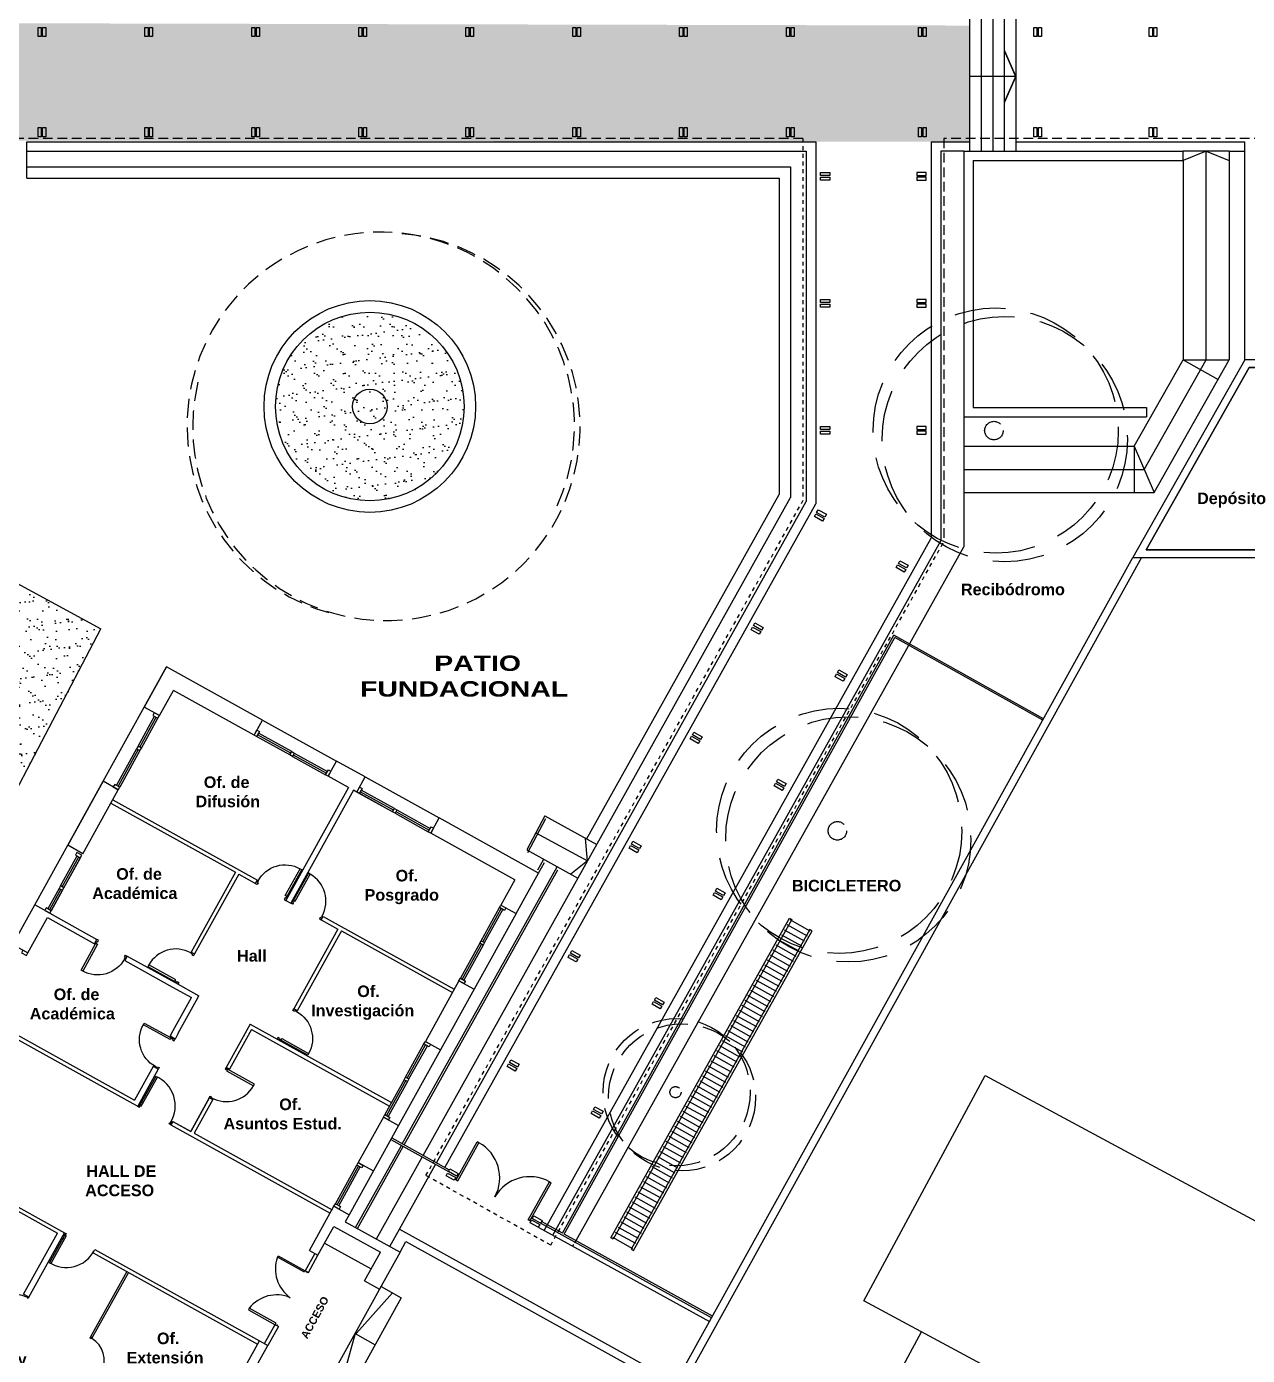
# Model space of a CAD drawing. Header units: millimetres. Extents: x -735 to -481, y 85 to 450.
# Drawn here: x -594.74 to -563.01, y 159.26 to 193.78 of the extents above; entities that cross this region are included whole.
import ezdxf

# ---------------------------------------------------------------- set-up
doc = ezdxf.new("R2010")
doc.units = ezdxf.units.MM
doc.linetypes.add('DASHED', pattern=[0.75, 0.5, -0.25])
doc.layers.get('0').update_dxf_attribs({"color": 6, "linetype": 'CONTINUOUS'})
for name, color, linetype in [('01', 1, 'CONTINUOUS'), ('02', 2, 'CONTINUOUS'), ('1', 1, 'CONTINUOUS'), ('A CONSTRUIR', 1, 'CONTINUOUS'), ('A-CARPINTERIAS PUERTAS', 2, 'CONTINUOUS'), ('A-MUROS', 5, 'CONTINUOUS'), ('A-PROYECCION', 3, 'DASHED'), ('CONSTRUIDO', 252, 'CONTINUOUS'), ('dib - cotas', 1, 'CONTINUOUS'), ('dib - muro vista1', 1, 'CONTINUOUS'), ('dib - muro vista2', 2, 'CONTINUOUS'), ('DIB-EDIF EXIST 05', 7, 'CONTINUOUS'), ('DIB-EDIF EXIST a demoler 04', 4, 'CONTINUOUS'), ('dib-verde', 64, 'CONTINUOUS'), ('E-COLUMNAS MADERA', 6, 'CONTINUOUS'), ('EQUIP-MUEBLES', 6, 'CONTINUOUS'), ('ESTRUCTURA', 6, 'CONTINUOUS'), ('fino', 8, 'CONTINUOUS'), ('MUROS', 4, 'CONTINUOUS'), ('proyeccion arboles', 94, 'DASHED'), ('SOLADOS EXTERIORES', 8, 'CONTINUOUS'), ('T-LOCALES', 7, 'CONTINUOUS'), ('VISTA2', 2, 'CONTINUOUS'), ('VISTA4', 3, 'CONTINUOUS')]:
    doc.layers.add(name, color=color, linetype=linetype)
doc.styles.add('ARIAL', font='swisseb.ttf', dxfattribs={"width": 1.32})
pattern_1 = [(37.5, (-4070.1407, -1076.5607), (-0.016000313, 0.489413237), [0, -0.38608, 0, -0.4318, 0, -0.41275]), (7.5, (-4070.1407, -1076.5607), (0.44952328, 0.7168251), [0, -0.20828, 0, -0.34798, 0, -0.13335]), (327.5, (-4070.45313, -1076.5607), (0.79099237, 0.001437185), [0, -0.127, 0, -0.4572, 0, -0.5969]), (317.5, (-4070.4531, -1076.5607), (0.76355645, 0.22292932), [0, -0.0635, 0, -0.29972, 0, -0.3429])]

# ---------------------------------------------------------------- blocks, each defined once
blk = doc.blocks.new('COLGAL')
at = {"layer": 'ESTRUCTURA'}
for points in [[(0.002032, 0), (0, 0), (0, 0.006096), (0.002032, 0.006096)], [(0.00508, 0), (0.003048, 0), (0.003048, 0.006096), (0.00508, 0.006096)]]:
    blk.add_lwpolyline(points, close=True, dxfattribs=at)
blk = doc.blocks.new('A3D6')
for centre, radius in [((0.018, 0), 1.2), ((0.106, -0.084), 1.2), ((0, 0), 0.0906)]:
    blk.add_circle(centre, radius)
blk = doc.blocks.new('P80')
at = {"color": 3}
blk.add_lwpolyline([(0.00062, 0.00254), (0.00189, 0.00254), (0.00189, 0.02286), (0.00062, 0.02286)], close=True, dxfattribs=at)
at = {"color": 2}
for points in [[(0, 0.00254), (0.00062, 0.00254), (0.00062, 0.00127), (0.00126, 0.00127), (0.00126, 0), (0.00062, 0), (0.00062, 0), (0, 0)], [(0.02284, 0.00254), (0.02221, 0.00254), (0.02221, 0.00127), (0.02158, 0.00127), (0.02158, 0), (0.02221, 0), (0.02221, 0), (0.02284, 0)]]:
    blk.add_lwpolyline(points, dxfattribs=at)
at = {"color": 1}
blk.add_arc((0.00189, 0.00254), 0.02032, 0, 90, dxfattribs=at)

msp = doc.modelspace()

# ---------------------------------------------------------------- hatches: boundary and pattern name
at = {"layer": 'dib-verde'}
h = msp.add_hatch(dxfattribs=at)
h.set_pattern_fill('AR-SAND', color=256, scale=0.01, style=0)
h.set_pattern_definition(pattern_1)
h.paths.add_polyline_path([(-583.371, 183.914, 1), (-588.271, 183.914, 1)])
h = msp.add_hatch(dxfattribs=at)
h.set_pattern_fill('AR-SAND', color=256, scale=0.01, style=0)
h.set_pattern_definition(pattern_1)
h.paths.add_polyline_path([(-583.371, 183.914, 1), (-588.271, 183.914, 1)])
h.paths.add_polyline_path([(-585.368, 183.914, 1), (-586.275, 183.914, 1)], flags=16)
h = msp.add_hatch(dxfattribs=at)
h.set_pattern_fill('AR-SAND', color=256, scale=0.01, style=0)
h.paths.add_polyline_path([(-598.706, 181.337), (-600.052, 178.91), (-595.64, 176.464), (-598.312, 171.643), (-596.675, 170.772), (-592.814, 178.134)])
at = {"layer": 'fino'}
h = msp.add_hatch(dxfattribs=at)
h.set_pattern_fill('AR-B816', color=256, scale=0.001, style=0)
h.paths.add_polyline_path([(-650.876, 194.004), (-650.876, 193.104), (-653.366, 193.104), (-653.347, 191.175), (-645.83, 191.175), (-645.83, 190.876), (-570.234, 190.794), (-570.234, 193.811)])

# ---------------------------------------------------------------- linework, layer by layer
at = {"layer": '01', "linetype": 'ByBlock', "ltscale": 0.04}
for p, q in [((-594.736, 189.844), (-594.736, 190.794)), ((-570.384, 183.647), (-570.384, 180.269)), ((-580.188, 172.675), (-575.184, 181.629)), ((-584.437, 164.458), (-574.884, 181.551)), ((-584.087, 164.264), (-574.484, 181.446)), ((-583.869, 164.143), (-574.234, 181.381)), ((-581.286, 162.504), (-571.234, 180.49)), ((-581.067, 162.384), (-570.984, 180.425)), ((-580.491, 162.184), (-570.384, 180.269)), ((-581.275, 173.279), (-581.742, 172.395)), ((-581.255, 173.198), (-581.723, 172.314)), ((-580.162, 172.107), (-580.212, 172.689)), ((-584.977, 164.757), (-580.953, 171.957)), ((-581.457, 171.874), (-581.302, 172.151)), ((-581.438, 171.793), (-581.283, 172.07)), ((-580.162, 172.107), (-580.599, 171.761)), ((-586.19, 162.586), (-585.001, 164.713)), ((-586.141, 162.559), (-584.952, 164.686)), ((-585.65, 162.287), (-584.461, 164.414)), ((-585.301, 162.093), (-584.112, 164.22)), ((-581.446, 162.595), (-576.992, 160.144)), ((-580.541, 162.095), (-580.516, 162.141))]:
    msp.add_line(p, q, dxfattribs=at)
for points in [[(-581.275, 173.279), (-579.925, 172.531)], [(-581.508, 172.837), (-580.163, 172.109)], [(-581.742, 172.395), (-580.413, 171.658)]]:
    msp.add_lwpolyline(points, dxfattribs=at)
at = {"layer": '1'}
msp.add_line((-596.675, 170.772), (-592.814, 178.134), dxfattribs=at)
msp.add_lwpolyline([(-624.542, 183.372), (-624.542, 190.764), (-597.776, 190.764), (-597.776, 180.831), (-592.814, 178.134)], dxfattribs=at)
at = {"layer": 'A CONSTRUIR'}
msp.add_line((-586.183, 173.919), (-585.517, 173.55), dxfattribs=at)
at = {"layer": 'A-CARPINTERIAS PUERTAS'}
for p, q in [((-591.709, 165.829), (-591.747, 165.849)), ((-583.576, 163.822), (-583.028, 164.811)), ((-583.533, 163.798), (-582.985, 164.786)), ((-581.703, 162.784), (-581.155, 163.772)), ((-581.659, 162.759), (-581.111, 163.748)), ((-593.759, 162.275), (-593.797, 162.296)), ((-594.725, 160.797), (-594.738, 160.773)), ((-594.71, 160.757), (-594.738, 160.773)), ((-594.725, 160.797), (-594.681, 160.772)), ((-594.725, 160.797), (-594.681, 160.772)), ((-594.716, 160.746), (-594.71, 160.757)), ((-594.701, 160.737), (-594.716, 160.746)), ((-594.681, 160.772), (-594.701, 160.737)), ((-593.078, 159.746), (-593.097, 159.711)), ((-593.097, 159.711), (-593.082, 159.703)), ((-593.082, 159.703), (-593.076, 159.714)), ((-593.034, 159.722), (-593.078, 159.746)), ((-593.034, 159.722), (-593.078, 159.746)), ((-593.076, 159.714), (-593.047, 159.699)), ((-593.034, 159.722), (-593.047, 159.699))]:
    msp.add_line(p, q, dxfattribs=at)
for points in [[(-590.883, 167.481), (-591.014, 167.554)], [(-591.319, 166.694), (-591.45, 166.767)], [(-589.553, 166.744), (-589.57, 166.714), (-589.57, 166.714), (-589.576, 166.703), (-589.554, 166.691), (-589.548, 166.702), (-589.526, 166.689), (-589.509, 166.72)], [(-589.553, 166.744), (-589.466, 166.696)], [(-591.852, 165.732), (-591.822, 165.715), (-591.822, 165.715), (-591.811, 165.709), (-591.799, 165.731), (-591.81, 165.737), (-591.797, 165.759), (-591.828, 165.776)], [(-589.99, 165.957), (-589.973, 165.988), (-589.973, 165.988), (-589.967, 165.999), (-589.945, 165.987), (-589.951, 165.976), (-589.929, 165.963), (-589.946, 165.933)], [(-590.942, 165.341), (-590.99, 165.254)], [(-582.985, 164.786), (-583.028, 164.811)], [(-581.155, 163.772), (-581.111, 163.748)], [(-593.753, 162.447), (-593.722, 162.431), (-593.722, 162.431), (-593.711, 162.424), (-593.723, 162.403), (-593.734, 162.409), (-593.747, 162.387), (-593.777, 162.404)]]:
    msp.add_lwpolyline(points, dxfattribs=at)
for points in [[(-591.76, 165.738), (-591.342, 166.491), (-591.38, 166.511), (-591.797, 165.759)], [(-589.522, 166.699), (-589.546, 166.655), (-588.847, 166.267), (-588.822, 166.311)], [(-593.709, 162.366), (-594.107, 161.647), (-594.145, 161.668), (-593.747, 162.387)], [(-587.522, 161.421), (-588.223, 161.81), (-588.201, 161.85), (-587.499, 161.462)], [(-588.254, 160.1), (-588.956, 160.488), (-588.978, 160.448), (-588.277, 160.059)]]:
    msp.add_lwpolyline(points, close=True, dxfattribs=at)
for centre, radius, start, end in [((-591.713, 165.744), 0.835, 329.0559, 66.5765), ((-589.546, 166.655), 0.8, 241, 331), ((-583.488, 163.873), 1.043, 331.6075, 61.176), ((-581.663, 162.861), 1.043, 60.824, 150.3925), ((-593.709, 162.366), 0.822, 237.9898, 331), ((-587.37, 161.504), 0.906, 160.2526, 235.1528), ((-595.043, 160.203), 0.646, 61.8882, 149.3855), ((-588.244, 159.927), 0.906, 66.8472, 141.7474), ((-593.369, 159.138), 0.646, 332.6145, 60.1118)]:
    msp.add_arc(centre, radius, start, end, dxfattribs=at)
at = {"layer": 'A-MUROS'}
for p, q in [((-591.103, 177.15), (-591.684, 176.101)), ((-591.684, 176.101), (-591.103, 177.15)), ((-588.61, 175.768), (-591.103, 177.15)), ((-591.291, 175.882), (-590.927, 176.538)), ((-588.828, 175.375), (-590.927, 176.538)), ((-591.291, 175.882), (-591.684, 176.101)), ((-588.828, 175.375), (-588.61, 175.768)), ((-586.904, 174.308), (-586.686, 174.702)), ((-585.942, 174.29), (-586.686, 174.702)), ((-593.672, 172.515), (-592.751, 174.176)), ((-592.751, 174.176), (-593.672, 172.515)), ((-592.357, 173.958), (-592.751, 174.176)), ((-586.379, 174.017), (-588.006, 171.083)), ((-586.379, 174.017), (-586.904, 174.308)), ((-586.161, 173.896), (-585.942, 174.29)), ((-593.279, 172.296), (-592.357, 173.958)), ((-586.248, 173.945), (-587.875, 171.01)), ((-586.161, 173.896), (-586.248, 173.945)), ((-586.161, 173.896), (-586.248, 173.945)), ((-584.236, 172.83), (-584.018, 173.223)), ((-581.438, 171.793), (-584.018, 173.223)), ((-582.05, 171.618), (-584.236, 172.83)), ((-593.279, 172.296), (-593.672, 172.515)), ((-589.315, 171.814), (-590.464, 169.741)), ((-589.227, 171.766), (-590.376, 169.692)), ((-582.05, 171.618), (-582.413, 170.962)), ((-582.02, 170.743), (-581.438, 171.793)), ((-595.102, 169.934), (-594.53, 170.967)), ((-582.413, 170.962), (-582.02, 170.743)), ((-594.709, 169.716), (-594.2, 170.635)), ((-586.648, 170.336), (-587.798, 168.263)), ((-586.561, 170.288), (-587.71, 168.214)), ((-595.102, 169.934), (-594.709, 169.716)), ((-592.975, 169.956), (-592.912, 170.07)), ((-592.126, 169.634), (-592.189, 169.52)), ((-590.464, 169.741), (-590.376, 169.692)), ((-583.504, 168.994), (-584.377, 167.419)), ((-583.504, 168.994), (-583.111, 168.776)), ((-583.111, 168.776), (-583.983, 167.201)), ((-588.933, 167.864), (-585.259, 165.828)), ((-588.894, 167.728), (-585.308, 165.74)), ((-584.377, 167.419), (-583.983, 167.201)), ((-585.468, 165.451), (-586.122, 164.271)), ((-585.468, 165.451), (-585.074, 165.233)), ((-585.074, 165.233), (-585.729, 164.053)), ((-597.615, 164.474), (-593.941, 162.438)), ((-597.566, 164.561), (-593.753, 162.447)), ((-586.122, 164.271), (-585.729, 164.053)), ((-587.388, 161.988), (-586.752, 163.134)), ((-586.752, 163.134), (-586.359, 162.916)), ((-587.169, 161.866), (-586.755, 162.613)), ((-586.755, 162.613), (-585.547, 161.944)), ((-586.359, 162.916), (-586.459, 162.735)), ((-586.459, 162.735), (-585.033, 161.944)), ((-594.821, 160.85), (-593.941, 162.438)), ((-594.681, 160.772), (-593.753, 162.447)), ((-587.388, 161.988), (-587.169, 161.866)), ((-585.96, 161.2), (-585.547, 161.944)), ((-585.033, 161.944), (-585.566, 160.982)), ((-585.96, 161.2), (-585.566, 160.982)), ((-594.681, 160.772), (-594.821, 160.85)), ((-589.322, 158.498), (-588.688, 159.642)), ((-588.883, 158.775), (-588.469, 159.521)), ((-588.688, 159.642), (-588.469, 159.521))]:
    msp.add_line(p, q, dxfattribs=at)
at = {"layer": 'A-MUROS', "ltscale": 0.06}
msp.add_lwpolyline([(-561.584, 183.931), (-561.584, 180.19), (-565.648, 180.19), (-562.968, 184.93), (-561.584, 184.93), (-561.584, 184.83), (-561.384, 184.83), (-561.384, 185.13), (-563.084, 185.13), (-565.991, 179.99), (-561.384, 179.99), (-561.384, 183.931)], close=True, dxfattribs=at)
at = {"layer": 'A-MUROS', "color": 5}
msp.add_lwpolyline([(-561.584, 184.93), (-562.968, 184.93), (-565.648, 180.19), (-561.584, 180.19)], close=True, dxfattribs=at)
at = {"layer": 'A-MUROS'}
for points in [[(-592.503, 173.696), (-588.741, 171.611)], [(-592.551, 173.608), (-589.315, 171.814)], [(-589.227, 171.766), (-588.79, 171.523)], [(-588.79, 171.523), (-588.741, 171.611)], [(-594.137, 170.748), (-594.53, 170.967)], [(-588.006, 171.083), (-587.875, 171.01)], [(-594.2, 170.635), (-592.975, 169.956)], [(-594.137, 170.748), (-592.912, 170.07)], [(-587.086, 170.579), (-587.037, 170.666)], [(-587.086, 170.579), (-586.648, 170.336)], [(-587.037, 170.666), (-583.625, 168.775)], [(-586.561, 170.288), (-583.674, 168.688)], [(-592.189, 169.52), (-590.946, 168.831)], [(-592.126, 169.634), (-590.883, 168.945)], [(-590.946, 168.831), (-590.456, 168.56)], [(-590.883, 168.945), (-590.262, 168.601)], [(-590.931, 167.703), (-590.456, 168.56)], [(-590.8, 167.63), (-590.325, 168.487)], [(-590.325, 168.487), (-590.262, 168.601)], [(-595.727, 167.88), (-591.983, 165.805)], [(-595.678, 167.967), (-591.935, 165.892)], [(-588.933, 167.864), (-589.553, 166.744)], [(-591.004, 167.571), (-591.014, 167.554)], [(-591.004, 167.571), (-590.931, 167.703)], [(-590.8, 167.63), (-590.883, 167.481)], [(-588.894, 167.728), (-589.466, 166.696), (-589.553, 166.744)], [(-588.894, 167.728), (-589.466, 166.696)], [(-591.45, 166.767), (-591.935, 165.892)], [(-591.319, 166.694), (-591.852, 165.732)], [(-591.983, 165.805), (-591.852, 165.732)], [(-590.99, 165.254), (-590.942, 165.341), (-590.479, 165.085), (-590.474, 165.082), (-589.99, 165.957), (-589.902, 165.909), (-590.387, 165.034)], [(-590.99, 165.254), (-586.849, 162.959)], [(-590.387, 165.034), (-586.801, 163.046)]]:
    msp.add_lwpolyline(points, dxfattribs=at)
at = {"layer": 'A-PROYECCION', "ltscale": 0.1}
for p, q in [((-574.564, 190.876), (-574.564, 181.467)), ((-584.362, 163.936), (-574.564, 181.467)), ((-581.121, 162.124), (-570.904, 180.404)), ((-581.121, 162.124), (-584.362, 163.936))]:
    msp.add_line(p, q, dxfattribs=at)
at = {"layer": 'CONSTRUIDO'}
for points in [[(-589.99, 165.957), (-590.474, 165.082)], [(-589.902, 165.909), (-590.387, 165.034)], [(-589.99, 165.957), (-589.902, 165.909)], [(-590.942, 165.341), (-590.474, 165.082)]]:
    msp.add_lwpolyline(points, dxfattribs=at)
at = {"layer": 'dib - cotas'}
for p, q in [((-591.801, 175.065), (-591.371, 175.841)), ((-591.422, 175.955), (-591.458, 175.89)), ((-591.458, 175.89), (-591.327, 175.817)), ((-591.291, 175.882), (-591.422, 175.955)), ((-591.327, 175.817), (-591.291, 175.882)), ((-587.875, 174.903), (-588.738, 175.382)), ((-591.838, 174.999), (-592.365, 174.048)), ((-587.809, 174.867), (-586.945, 174.388)), ((-585.207, 173.425), (-586.071, 173.904)), ((-585.141, 173.388), (-584.278, 172.91)), ((-593.813, 171.435), (-593.383, 172.211)), ((-584.927, 164.73), (-580.933, 171.876)), ((-593.849, 171.37), (-594.144, 170.838)), ((-582.885, 170.008), (-582.406, 170.872)), ((-582.921, 169.942), (-583.424, 169.035)), ((-584.848, 166.466), (-584.37, 167.33)), ((-584.885, 166.4), (-585.388, 165.493)), ((-586.672, 163.175), (-586.115, 164.181))]:
    msp.add_line(p, q, dxfattribs=at)
for points in [[(-588.755, 175.506), (-588.69, 175.47), (-588.763, 175.338), (-588.828, 175.375)], [(-591.845, 175.089), (-591.881, 175.023), (-591.794, 174.975), (-591.757, 175.041)], [(-587.85, 174.947), (-587.785, 174.911), (-587.833, 174.823), (-587.899, 174.86)], [(-586.897, 174.476), (-586.831, 174.439), (-586.904, 174.308), (-586.97, 174.345)], [(-592.452, 174.097), (-592.489, 174.031), (-592.357, 173.958), (-592.321, 174.024)], [(-586.088, 174.027), (-586.022, 173.991), (-586.095, 173.86), (-586.161, 173.896)], [(-585.183, 173.469), (-585.117, 173.432), (-585.166, 173.345), (-585.231, 173.381)], [(-584.229, 172.997), (-584.164, 172.961), (-584.236, 172.83), (-584.302, 172.866)], [(-593.434, 172.325), (-593.47, 172.26), (-593.339, 172.187), (-593.303, 172.253)], [(-593.857, 171.459), (-593.893, 171.394), (-593.806, 171.345), (-593.769, 171.411)], [(-594.231, 170.887), (-594.268, 170.821), (-594.137, 170.748), (-594.1, 170.814)], [(-594.84, 169.789), (-594.876, 169.723), (-594.745, 169.651), (-594.709, 169.716)]]:
    msp.add_lwpolyline(points, close=True, dxfattribs=at)
msp.add_lwpolyline([(-590.99, 165.254), (-591.021, 165.271), (-591.021, 165.271), (-591.032, 165.277), (-591.019, 165.299), (-591.009, 165.293), (-590.996, 165.315), (-590.966, 165.298)], dxfattribs=at)
at = {"layer": 'dib - muro vista1'}
for p, q in [((-574.374, 170.282), (-574.897, 170.575)), ((-574.52, 170.021), (-575.044, 170.313)), ((-574.447, 170.151), (-574.971, 170.444)), ((-574.739, 169.628), (-575.263, 169.92)), ((-574.666, 169.759), (-575.19, 170.051)), ((-574.593, 169.89), (-575.117, 170.182)), ((-574.959, 169.235), (-575.483, 169.528)), ((-574.886, 169.366), (-575.41, 169.659)), ((-574.813, 169.497), (-575.336, 169.789)), ((-575.105, 168.973), (-575.629, 169.266)), ((-575.032, 169.104), (-575.556, 169.397)), ((-575.325, 168.58), (-575.849, 168.873)), ((-575.252, 168.711), (-575.775, 169.004)), ((-575.179, 168.842), (-575.702, 169.135)), ((-575.544, 168.187), (-576.068, 168.48)), ((-575.471, 168.318), (-575.995, 168.611)), ((-575.398, 168.449), (-575.922, 168.742)), ((-575.691, 167.925), (-576.215, 168.218)), ((-575.618, 168.056), (-576.141, 168.349)), ((-575.91, 167.533), (-576.434, 167.825)), ((-575.837, 167.664), (-576.361, 167.956)), ((-575.764, 167.795), (-576.288, 168.087)), ((-576.057, 167.271), (-576.58, 167.564)), ((-575.984, 167.402), (-576.507, 167.694)), ((-576.276, 166.878), (-576.8, 167.171)), ((-576.203, 167.009), (-576.727, 167.302)), ((-576.13, 167.14), (-576.654, 167.433)), ((-576.496, 166.485), (-577.02, 166.778)), ((-576.423, 166.616), (-576.946, 166.909)), ((-576.349, 166.747), (-576.873, 167.04)), ((-576.642, 166.223), (-577.166, 166.516)), ((-576.569, 166.354), (-577.093, 166.647)), ((-576.862, 165.83), (-577.385, 166.123)), ((-576.788, 165.961), (-577.312, 166.254)), ((-576.715, 166.092), (-577.239, 166.385)), ((-577.081, 165.438), (-577.605, 165.73)), ((-577.008, 165.569), (-577.532, 165.861)), ((-576.935, 165.7), (-577.459, 165.992)), ((-577.228, 165.176), (-577.751, 165.469)), ((-577.154, 165.307), (-577.678, 165.599)), ((-577.447, 164.783), (-577.971, 165.076)), ((-577.374, 164.914), (-577.898, 165.207)), ((-577.301, 165.045), (-577.825, 165.338)), ((-577.667, 164.39), (-578.19, 164.683)), ((-577.593, 164.521), (-578.117, 164.814)), ((-577.52, 164.652), (-578.044, 164.945)), ((-577.813, 164.128), (-578.337, 164.421)), ((-577.74, 164.259), (-578.264, 164.552)), ((-578.033, 163.735), (-578.556, 164.028)), ((-577.959, 163.866), (-578.483, 164.159)), ((-577.886, 163.997), (-578.41, 164.29)), ((-578.179, 163.474), (-578.703, 163.766)), ((-578.106, 163.605), (-578.629, 163.897)), ((-578.398, 163.081), (-578.922, 163.373)), ((-578.325, 163.212), (-578.849, 163.504)), ((-578.252, 163.343), (-578.776, 163.635)), ((-578.618, 162.688), (-579.142, 162.981)), ((-578.545, 162.819), (-579.069, 163.112)), ((-578.472, 162.95), (-578.995, 163.243)), ((-578.764, 162.426), (-579.288, 162.719)), ((-578.691, 162.557), (-579.215, 162.85)), ((-578.985, 162.031), (-579.509, 162.324)), ((-578.984, 162.033), (-579.508, 162.326)), ((-578.911, 162.164), (-579.434, 162.457)), ((-578.838, 162.295), (-579.361, 162.588))]:
    msp.add_line(p, q, dxfattribs=at)
for points in [[(-579.555, 162.318), (-574.916, 170.617), (-574.855, 170.583), (-579.493, 162.284)], [(-578.966, 161.989), (-574.328, 170.288), (-574.389, 170.322), (-579.027, 162.023)]]:
    msp.add_lwpolyline(points, close=True, dxfattribs=at)
at = {"layer": 'dib - muro vista2'}
for p, q in [((-596.675, 170.772), (-592.814, 178.134)), ((-587.71, 168.214), (-587.798, 168.263)), ((-593.013, 161.925), (-592.965, 162.013)), ((-593.013, 161.925), (-588.736, 159.554)), ((-592.965, 162.013), (-588.688, 159.642)), ((-592.139, 161.44), (-593.078, 159.746)), ((-592.095, 161.416), (-593.034, 159.722))]:
    msp.add_line(p, q, dxfattribs=at)
msp.add_circle((-585.821, 183.914), 2.75, dxfattribs=at)
msp.add_circle((-585.821, 183.914), 2.75, dxfattribs=at)
at = {"layer": 'DIB-EDIF EXIST 05'}
msp.add_lwpolyline([(-572.978, 160.682), (-569.825, 166.537), (-556.794, 159.521), (-559.947, 153.665)], close=True, dxfattribs=at)
at = {"layer": 'DIB-EDIF EXIST a demoler 04'}
msp.add_lwpolyline([(-561.443, 154.471), (-562.569, 152.38), (-572.607, 157.785), (-571.481, 159.876)], dxfattribs=at)
at = {"layer": 'dib-verde'}
msp.add_circle((-585.821, 183.914), 2.45, dxfattribs=at)
msp.add_circle((-585.821, 183.914), 2.45, dxfattribs=at)
at = {"layer": 'E-COLUMNAS MADERA'}
for points in [[(-594.364, 193.524), (-594.444, 193.524), (-594.444, 193.764), (-594.364, 193.764)], [(-594.244, 193.524), (-594.324, 193.524), (-594.324, 193.764), (-594.244, 193.764)], [(-591.585, 193.524), (-591.665, 193.524), (-591.665, 193.764), (-591.585, 193.764)], [(-591.465, 193.524), (-591.545, 193.524), (-591.545, 193.764), (-591.465, 193.764)], [(-588.806, 193.524), (-588.886, 193.524), (-588.886, 193.764), (-588.806, 193.764)], [(-588.686, 193.524), (-588.766, 193.524), (-588.766, 193.764), (-588.686, 193.764)], [(-586.027, 193.524), (-586.107, 193.524), (-586.107, 193.764), (-586.027, 193.764)], [(-585.907, 193.524), (-585.987, 193.524), (-585.987, 193.764), (-585.907, 193.764)], [(-583.248, 193.524), (-583.328, 193.524), (-583.328, 193.764), (-583.248, 193.764)], [(-583.128, 193.524), (-583.208, 193.524), (-583.208, 193.764), (-583.128, 193.764)], [(-580.469, 193.524), (-580.549, 193.524), (-580.549, 193.764), (-580.469, 193.764)], [(-580.349, 193.524), (-580.429, 193.524), (-580.429, 193.764), (-580.349, 193.764)], [(-577.69, 193.524), (-577.77, 193.524), (-577.77, 193.764), (-577.69, 193.764)], [(-577.57, 193.524), (-577.65, 193.524), (-577.65, 193.764), (-577.57, 193.764)], [(-574.911, 193.524), (-574.991, 193.524), (-574.991, 193.764), (-574.911, 193.764)], [(-574.791, 193.524), (-574.871, 193.524), (-574.871, 193.764), (-574.791, 193.764)], [(-571.484, 193.524), (-571.564, 193.524), (-571.564, 193.764), (-571.484, 193.764)], [(-571.364, 193.524), (-571.444, 193.524), (-571.444, 193.764), (-571.364, 193.764)], [(-568.484, 193.524), (-568.564, 193.524), (-568.564, 193.764), (-568.484, 193.764)], [(-568.364, 193.524), (-568.444, 193.524), (-568.444, 193.764), (-568.364, 193.764)], [(-565.484, 193.524), (-565.564, 193.524), (-565.564, 193.764), (-565.484, 193.764)], [(-565.364, 193.524), (-565.444, 193.524), (-565.444, 193.764), (-565.364, 193.764)], [(-594.364, 190.924), (-594.444, 190.924), (-594.444, 191.164), (-594.364, 191.164)], [(-594.244, 190.924), (-594.324, 190.924), (-594.324, 191.164), (-594.244, 191.164)], [(-591.585, 190.924), (-591.665, 190.924), (-591.665, 191.164), (-591.585, 191.164)], [(-591.465, 190.924), (-591.545, 190.924), (-591.545, 191.164), (-591.465, 191.164)], [(-588.806, 190.924), (-588.886, 190.924), (-588.886, 191.164), (-588.806, 191.164)], [(-588.686, 190.924), (-588.766, 190.924), (-588.766, 191.164), (-588.686, 191.164)], [(-586.027, 190.924), (-586.107, 190.924), (-586.107, 191.164), (-586.027, 191.164)], [(-585.907, 190.924), (-585.987, 190.924), (-585.987, 191.164), (-585.907, 191.164)], [(-583.248, 190.924), (-583.328, 190.924), (-583.328, 191.164), (-583.248, 191.164)], [(-583.128, 190.924), (-583.208, 190.924), (-583.208, 191.164), (-583.128, 191.164)], [(-580.469, 190.924), (-580.549, 190.924), (-580.549, 191.164), (-580.469, 191.164)], [(-580.349, 190.924), (-580.429, 190.924), (-580.429, 191.164), (-580.349, 191.164)], [(-577.69, 190.924), (-577.77, 190.924), (-577.77, 191.164), (-577.69, 191.164)], [(-577.57, 190.924), (-577.65, 190.924), (-577.65, 191.164), (-577.57, 191.164)], [(-574.911, 190.924), (-574.991, 190.924), (-574.991, 191.164), (-574.911, 191.164)], [(-574.791, 190.924), (-574.871, 190.924), (-574.871, 191.164), (-574.791, 191.164)], [(-571.484, 190.924), (-571.564, 190.924), (-571.564, 191.164), (-571.484, 191.164)], [(-571.364, 190.924), (-571.444, 190.924), (-571.444, 191.164), (-571.364, 191.164)], [(-568.484, 190.924), (-568.564, 190.924), (-568.564, 191.164), (-568.484, 191.164)], [(-568.364, 190.924), (-568.444, 190.924), (-568.444, 191.164), (-568.364, 191.164)], [(-565.484, 190.924), (-565.564, 190.924), (-565.564, 191.164), (-565.484, 191.164)], [(-565.364, 190.924), (-565.444, 190.924), (-565.444, 191.164), (-565.364, 191.164)]]:
    msp.add_lwpolyline(points, close=True, dxfattribs=at)
at = {"layer": 'EQUIP-MUEBLES'}
msp.add_line((-586.997, 162.176), (-585.79, 161.506), dxfattribs=at)
at = {"layer": 'MUROS'}
msp.add_line((-565.762, 179.99), (-578.593, 156.844), dxfattribs=at)
msp.add_lwpolyline([(-577.919, 158.472), (-565.991, 179.99)], dxfattribs=at)
at = {"layer": 'proyeccion arboles'}
for centre, start, end in [((-585.537, 183.411), 335.5998, 255.1087), ((-585.389, 183.386), 166.632, 86.1409)]:
    msp.add_arc(centre, 5.035, start, end, dxfattribs=at)
at = {"layer": 'SOLADOS EXTERIORES'}
for p, q in [((-569.034, 195.63), (-569.034, 190.544)), ((-569.334, 195.33), (-569.334, 190.544)), ((-569.934, 194.73), (-569.934, 190.544)), ((-569.634, 195.03), (-569.634, 190.544)), ((-570.234, 194.43), (-570.234, 190.544)), ((-569.034, 192.487), (-570.234, 192.487)), ((-594.736, 190.794), (-574.234, 190.794)), ((-574.234, 190.794), (-574.234, 181.381)), ((-571.234, 190.794), (-571.234, 180.49)), ((-571.234, 190.794), (-570.234, 190.794)), ((-569.034, 190.794), (-563.084, 190.794)), ((-563.084, 185.13), (-563.084, 190.794)), ((-594.736, 190.544), (-574.484, 190.544)), ((-574.484, 190.544), (-574.484, 181.446)), ((-570.984, 190.544), (-570.984, 180.425)), ((-570.384, 190.544), (-570.984, 190.544)), ((-564.084, 190.544), (-564.684, 190.304)), ((-563.484, 190.544), (-564.684, 190.544)), ((-564.684, 190.304), (-564.684, 185.13)), ((-564.084, 185.13), (-564.084, 190.544)), ((-564.084, 190.544), (-563.484, 190.304)), ((-563.484, 190.544), (-563.484, 185.13)), ((-563.484, 190.544), (-563.084, 190.544)), ((-594.736, 190.144), (-574.884, 190.144)), ((-574.884, 190.144), (-574.884, 181.551)), ((-594.736, 189.844), (-575.184, 189.844)), ((-575.184, 189.844), (-575.184, 181.629)), ((-565.957, 182.88), (-564.684, 185.13)), ((-565.696, 182.28), (-564.084, 185.13)), ((-565.435, 181.68), (-563.484, 185.13)), ((-564.684, 185.13), (-563.775, 184.616)), ((-564.684, 185.13), (-563.484, 185.13)), ((-570.384, 182.88), (-565.957, 182.88)), ((-565.957, 182.88), (-565.435, 181.68)), ((-565.957, 182.88), (-565.957, 181.68)), ((-570.384, 182.28), (-565.696, 182.28)), ((-570.384, 181.68), (-565.435, 181.68))]:
    msp.add_line(p, q, dxfattribs=at)
msp.add_lwpolyline([(-569.334, 193.172, 0.04, 0.04, 0), (-569.034, 192.487, 0.04, 0.04, 0), (-569.334, 191.804, 0, 0, 0)], format="xyseb", dxfattribs=at)
at = {"layer": 'SOLADOS EXTERIORES', "const_width": 0.01}
for points in [[(-564.084, 190.544), (-564.684, 190.304)], [(-564.084, 190.544), (-563.484, 190.304)]]:
    msp.add_lwpolyline(points, dxfattribs=at)
at = {"layer": 'VISTA2'}
for p, q in [((-570.384, 190.544), (-564.684, 190.544)), ((-570.384, 190.544), (-570.384, 183.647)), ((-570.144, 190.304), (-564.684, 190.304)), ((-570.144, 190.304), (-570.144, 183.887)), ((-564.684, 190.304), (-564.684, 190.544)), ((-570.144, 183.887), (-565.636, 183.887)), ((-565.636, 183.887), (-565.636, 183.647)), ((-570.384, 183.647), (-565.636, 183.647)), ((-580.814, 162.438), (-572.204, 177.972)), ((-580.77, 162.414), (-572.179, 177.912)), ((-568.315, 175.798), (-572.204, 177.972)), ((-568.334, 175.763), (-572.179, 177.912)), ((-585.277, 164.866), (-583.779, 164.036)), ((-585.253, 164.91), (-583.755, 164.08)), ((-576.942, 160.235), (-581.387, 162.699)), ((-580.814, 162.438), (-581.363, 162.743)), ((-585.051, 162.54), (-582.281, 161.004)), ((-576.918, 160.279), (-580.77, 162.414)), ((-585.033, 161.944), (-584.882, 162.216)), ((-584.882, 162.216), (-578.842, 158.869))]:
    msp.add_line(p, q, dxfattribs=at)
for points in [[(-583.576, 163.822), (-583.533, 163.798)], [(-581.659, 162.759), (-581.703, 162.784)], [(-587.25, 161.911), (-587.499, 161.462), (-587.459, 161.439), (-587.464, 161.429), (-587.444, 161.418), (-587.439, 161.428), (-587.418, 161.417), (-587.169, 161.866)], [(-586.24, 159.762), (-585.235, 160.887)], [(-582.281, 161.004), (-577.871, 158.559), (-577.871, 158.559)], [(-588.557, 159.569), (-588.282, 160.064), (-588.239, 160.04), (-588.233, 160.051), (-588.211, 160.039), (-588.217, 160.028), (-588.195, 160.016), (-588.469, 159.521)], [(-586.203, 159.828), (-586.597, 158.394)], [(-586.206, 159.827), (-585.681, 159.536)]]:
    msp.add_lwpolyline(points, dxfattribs=at)
msp.add_lwpolyline([(-585.53, 161.048), (-585.005, 160.757), (-586.381, 158.274), (-586.906, 158.565)], close=True, dxfattribs=at)
msp.add_circle((-585.821, 183.914), 0.454, dxfattribs=at)
at = {"layer": 'VISTA4', "linetype": 'DASHED', "ltscale": 0.5}
for p, q in [((-574.564, 190.876), (-598.726, 190.876)), ((-570.904, 190.876), (-570.904, 180.404)), ((-562.584, 190.876), (-570.904, 190.876))]:
    msp.add_line(p, q, dxfattribs=at)
at = {"layer": 'VISTA4'}
for p, q in [((-592.751, 174.176), (-591.684, 176.101)), ((-591.845, 175.089), (-591.415, 175.865)), ((-591.757, 175.041), (-591.327, 175.817)), ((-588.61, 175.768), (-586.686, 174.702)), ((-587.85, 174.947), (-588.714, 175.426)), ((-587.899, 174.86), (-588.763, 175.338)), ((-591.881, 175.023), (-592.408, 174.072)), ((-591.794, 174.975), (-592.321, 174.024)), ((-587.833, 174.823), (-586.97, 174.345)), ((-587.785, 174.911), (-586.921, 174.432)), ((-585.942, 174.29), (-584.018, 173.223)), ((-585.231, 173.381), (-586.095, 173.86)), ((-585.183, 173.469), (-586.046, 173.947)), ((-585.166, 173.345), (-584.302, 172.866)), ((-585.117, 173.432), (-584.253, 172.953)), ((-594.53, 170.967), (-593.672, 172.515)), ((-594.137, 170.748), (-593.303, 172.253)), ((-593.857, 171.459), (-593.427, 172.236)), ((-593.769, 171.411), (-593.339, 172.187)), ((-593.893, 171.394), (-594.188, 170.862)), ((-593.806, 171.345), (-594.1, 170.814)), ((-582.929, 170.032), (-582.45, 170.896)), ((-582.841, 169.984), (-582.362, 170.848)), ((-582.965, 169.967), (-583.468, 169.059)), ((-582.877, 169.918), (-583.38, 169.011)), ((-583.983, 167.201), (-585.074, 165.233)), ((-584.892, 166.49), (-584.413, 167.354)), ((-584.805, 166.442), (-584.326, 167.305)), ((-584.928, 166.424), (-585.431, 165.517)), ((-584.841, 166.376), (-585.344, 165.469)), ((-586.716, 163.199), (-586.159, 164.205)), ((-586.629, 163.151), (-586.071, 164.157)), ((-585.729, 164.053), (-586.359, 162.916))]:
    msp.add_line(p, q, dxfattribs=at)
at = {"layer": 'VISTA4', "color": 1}
msp.add_line((-582.02, 170.743), (-583.111, 168.776), dxfattribs=at)
at = {"layer": 'VISTA4'}
for points in [[(-582.282, 170.889), (-582.319, 170.823), (-582.45, 170.896), (-582.413, 170.962)], [(-582.841, 169.984), (-582.877, 169.918), (-582.965, 169.967), (-582.929, 170.032)], [(-583.337, 168.987), (-583.373, 168.921), (-583.504, 168.994), (-583.468, 169.059)], [(-584.246, 167.347), (-584.282, 167.281), (-584.413, 167.354), (-584.377, 167.419)], [(-584.805, 166.442), (-584.841, 166.376), (-584.928, 166.424), (-584.892, 166.49)], [(-585.3, 165.444), (-585.337, 165.379), (-585.468, 165.451), (-585.431, 165.517)], [(-585.991, 164.198), (-586.027, 164.132), (-586.159, 164.205), (-586.122, 164.271)], [(-586.585, 163.127), (-586.621, 163.061), (-586.752, 163.134), (-586.716, 163.199)]]:
    msp.add_lwpolyline(points, close=True, dxfattribs=at)

# ---------------------------------------------------------------- block references
at = {"layer": 'A-CARPINTERIAS PUERTAS'}
for p, xscale, yscale, zscale, rotation in [((-588.006, 171.083), -39.3706862347478, 39.3706862347478, 39.3706862347478, 331.0000000000009), ((-587.875, 171.01), 39.37068623474781, 39.37068623474781, 39.37068623474781, 331.0000000000204), ((-592.912, 170.07), -39.37007874019102, 39.37007874019101, 39.37007874019101, 151.0000000000232), ((-590.812, 168.906), 39.37007874065372, 39.37007874065372, 39.37007874065372, 61.0000000000008), ((-588.234, 167.476), -39.36917080721258, 39.36917080721258, 39.36917080721258, 241.0000000000008), ((-590.883, 167.481), -39.4051097299629, 39.4051097299629, 39.4051097299629, 61.00000000000082)]:
    msp.add_blockref('P80', p, dxfattribs=dict(at, xscale=xscale, yscale=yscale, zscale=zscale, rotation=rotation))
at = {"layer": 'E-COLUMNAS MADERA', "yscale": 40, "zscale": 40}
for p, xscale, rotation in [((-573.864, 189.792), 40, 90), ((-571.604, 189.792), -40, 270)]:
    msp.add_blockref('COLGAL', p, dxfattribs=dict(at, xscale=xscale, rotation=rotation))
at = {"layer": 'ESTRUCTURA', "yscale": 40, "zscale": 40}
for p, xscale, rotation in [((-573.864, 186.492), 40, 90), ((-571.604, 186.492), -40, 270), ((-573.864, 183.192), 40, 90), ((-571.604, 183.192), -40, 270), ((-574.169, 181.232), 40, 240.7999999999997), ((-572.045, 179.908), 40, 240.7999999999997), ((-575.813, 178.291), 40, 240.7999999999997), ((-573.63, 177.071), 40, 240.7999999999997), ((-577.398, 175.454), 40, 240.7999999999997), ((-575.216, 174.234), 40, 240.7999999999997), ((-578.984, 172.617), 40, 240.7999999999997), ((-576.801, 171.397), 40, 240.7999999999997), ((-580.569, 169.78), 40, 240.7999999999997), ((-578.387, 168.56), 40, 240.7999999999997), ((-582.155, 166.943), 40, 240.7999999999997), ((-579.972, 165.723), 40, 240.7999999999997), ((-583.74, 164.106), 40, 240.7999999999997), ((-581.558, 162.886), 40, 240.7999999999997)]:
    msp.add_blockref('COLGAL', p, dxfattribs=dict(at, xscale=xscale, rotation=rotation))
at = {"layer": 'proyeccion arboles', "color": 1, "xscale": 2.654869170982855, "yscale": 2.654869170982855, "zscale": 2.654869170982855}
for p, rotation in [((-569.602, 183.289), 0.2000000000079609), ((-573.669, 172.89), 0.2000000000079611)]:
    msp.add_blockref('A3D6', p, dxfattribs=dict(at, rotation=rotation))
at = {"layer": 'proyeccion arboles', "color": 1, "linetype": 'DASHED', "ltscale": 0.5, "xscale": 1.592921502590012, "yscale": 1.592921502590012, "zscale": 1.592921502590012, "rotation": 0.2000000000062878}
msp.add_blockref('A3D6', (-577.877, 166.1), dxfattribs=at)

# ---------------------------------------------------------------- texts
at = {"layer": '02', "style": 'ARIAL'}
msp.add_text('ACCESO', height=0.2, rotation=61.3845, dxfattribs=at).set_placement((-587.45, 159.674))
at = {"layer": 'T-LOCALES', "attachment_point": 1, "style": 'ARIAL'}
for s, insert, char_height, width in [('\\pi1.7759;{\\fSwis721 Lt BT|b1|i0|c0|p34;Depósito}', (-566.097, 181.679), 0.3, 5.62056), ('{\\fSwis721 Lt BT|b1|i0|c0|p34;Recibódromo}', (-570.458, 179.312), 0.3, 5.62056), ('\\pi2.8531;PATIO \\P\\pi0.92569;FUNDACIONAL', (-587, 177.444), 0.4, 8.20344), ('\\pi2.1022;{\\fSwis721 Lt BT|b1|i0|c0|p34;Of. de\\P\\pi1.8881;Difusión}', (-592.238, 174.303), 0.3, 5.62056), ('\\pi2.1022;{\\fSwis721 Lt BT|b1|i0|c0|p34;Of. de\\P\\pi1.4793;Académica}', (-594.514, 171.919), 0.3, 5.62056), ('\\pi2.4937;{\\fSwis721 Lt BT|b1|i0|c0|p34;Of.\\P\\pi1.6874;Posgrado}', (-587.644, 171.875), 0.3, 5.62056), ('{\\fSwis721 Lt BT|b1|i0|c0|p34;BICICLETERO}', (-574.85, 171.616), 0.3, 5.62056), ('\\pi2.3951;{\\fSwis721 Lt BT|b1|i0|c0|p34;Hall }', (-591.666, 169.792), 0.3, 5.62056), ('\\pi2.4937;{\\fSwis721 Lt BT|b1|i0|c0|p34;Of.\\P\\pi1.2963;Investigación}', (-588.641, 168.871), 0.3, 5.62056), ('\\pi2.1022;{\\fSwis721 Lt BT|b1|i0|c0|p34;Of. de\\P\\pi1.4793;Académica}', (-596.138, 168.791), 0.3, 5.62056), ('\\pi2.4937;{\\fSwis721 Lt BT|b1|i0|c0|p34;Of.\\P\\pi1.0472;Asuntos Estud.}', (-590.669, 165.933), 0.3, 5.62056), ('\\pi1.7665;{\\fSwis721 Lt BT|b1|i0|c0|p34;HALL DE\\P\\pi1.7349;ACCESO}', (-594.953, 164.198), 0.3, 5.62056), ('\\pi2.4937;{\\fSwis721 Lt BT|b1|i0|c0|p34;Of.\\P\\pi1.7019;Extensión}', (-593.846, 159.853), 0.3, 5.62056), ('\\pi2.1787;{\\fSwis721 Lt BT|b1|i0|c0|p34;Hall y \\P\\pi1.6352;Secretaria}', (-598.036, 159.306), 0.3, 5.62056)]:
    msp.add_mtext(s, dxfattribs=dict(at, insert=insert, char_height=char_height, width=width))

doc.saveas('drawing.dxf')
